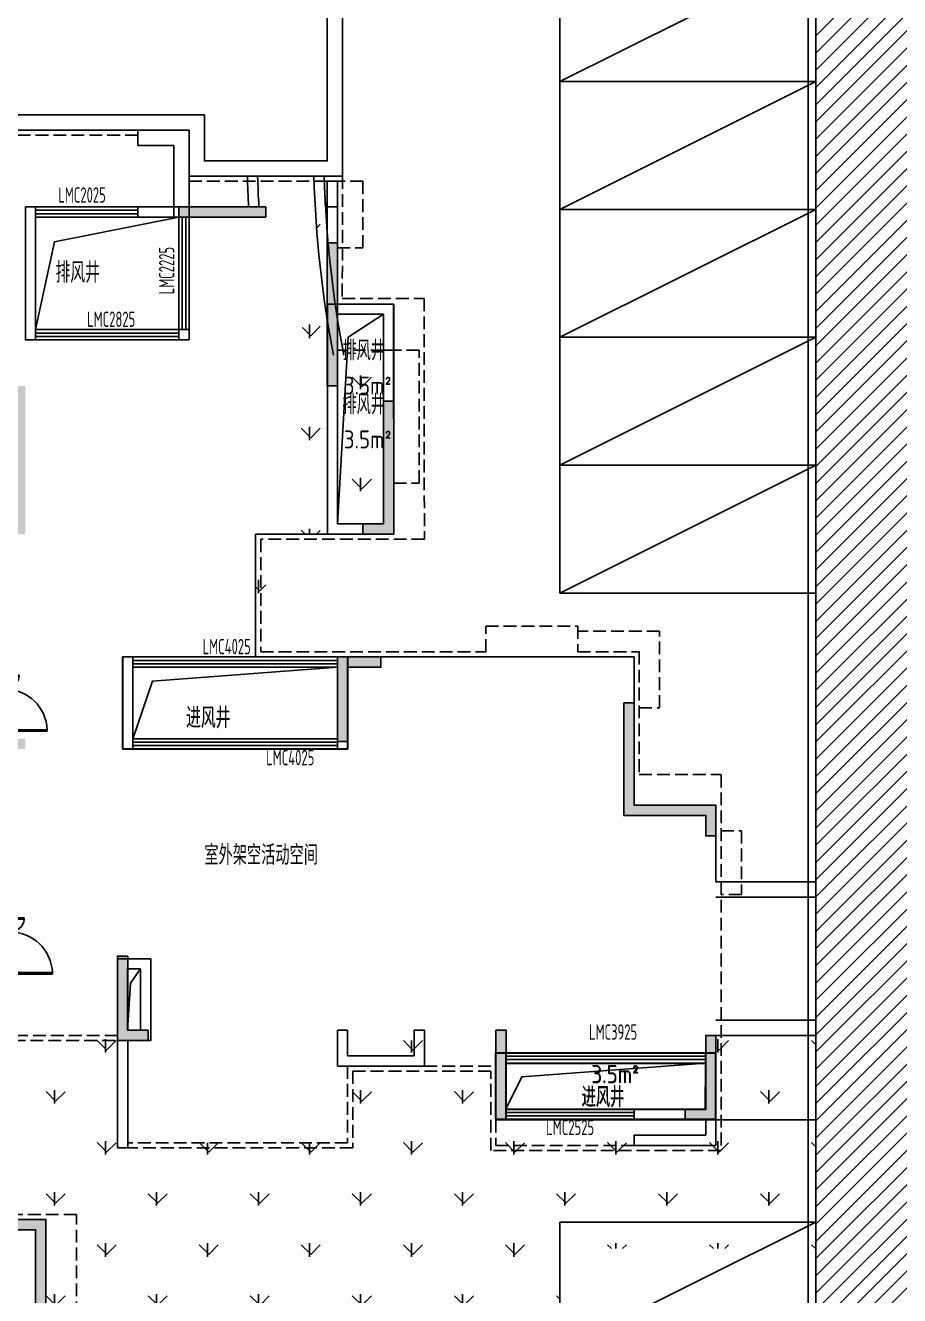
# Model space of a CAD drawing. Header units: millimetres. Extents: x 36720183 to 38160956, y 58934012 to 60388477.
# Drawn here: x 37432730 to 37449821, y 59361079 to 59385916 of the extents above; entities that cross this region are included whole.
import ezdxf

# ---------------------------------------------------------------- set-up
doc = ezdxf.new("R2010")
doc.units = ezdxf.units.MM
doc.header["$LTSCALE"] = 1000
doc.header["$MEASUREMENT"] = 0
doc.linetypes.add('DASH', pattern=[0.35, 0.25, -0.1])
for name, color, linetype in [('@ 绿化', 8, 'Continuous'), ('@YL', 2, 'Continuous'), ('@扑救面填充', 8, 'Continuous'), ('C_Hatch', 41, 'Continuous'), ('C_Wall', 6, 'Continuous'), ('CURTWALL', 4, 'Continuous'), ('DIM_LEAD', 3, 'Continuous'), ('DL_道路红线_支路网_', 1, 'Continuous'), ('j-建筑提资说明', 5, 'Continuous'), ('PUB_TEXT', 7, 'Continuous'), ('WALL', 4, 'Continuous'), ('WINDOW', 2, 'Continuous'), ('WINDOW_TEXT', 3, 'Continuous'), ('扑救面', 2, 'Continuous'), ('电房条件', 3, 'Continuous'), ('裙楼挑廊', 7, 'Continuous'), ('车位', 40, 'Continuous')]:
    doc.layers.add(name, color=color, linetype=linetype)
doc.styles.get("Standard").update_dxf_attribs({"font": 'gbenor.shx', "bigfont": 'gbcbig.shx'})
pattern_1 = [(90, (0, 0), (-997.7954749999999, 997.7954750000001), [264.58066, -1731.01015]), (45, (0, 0), (-997.7961550815103, 997.7961550815104), [264.58066, -1146.51615]), (135, (0, 0), (-997.7961550815104, -997.7961550815103), [264.58066, -1146.51615])]

# ---------------------------------------------------------------- blocks, each defined once
blk = doc.blocks.new('车位')
at = {"layer": '车位'}
for p, q in [((2126015.363578103, 462726.0883824006), (2126015.363578103, 465226.0883824006)), ((2131015.363578103, 465226.0883824006), (2126015.363578103, 465226.0883824006)), ((2131015.363578111, 462726.0891391188), (2131015.363578103, 465226.0883824006)), ((2131015.363578111, 462726.0891391188), (2126015.363578103, 462726.0883824006))]:
    blk.add_line(p, q, dxfattribs=at)
blk.add_lwpolyline([(2126015.363578103, 462726.0883824006), (2131015.363578111, 465226.0883824006)], dxfattribs=at)
blk = doc.blocks.new('gj1-0107')
at = {"layer": 'WALL', "color": 2}
blk.add_line((42801552.17683967, 57659698.97432353), (42801552.17683967, 57659298.97432368), dxfattribs=at)
for points in [[(42795449.28922227, 57669698.97432368), (42798649.28922227, 57669698.97432368), (42798649.28922227, 57667098.97432368), (42795449.28922227, 57667098.97432368)], [(42795649.28922227, 57669498.97432368), (42798449.28922227, 57669498.97432368), (42798449.28922227, 57667298.97432368), (42795649.28922227, 57667298.97432368)], [(42802650.14305658, 57667798.98923345), (42801352.17683972, 57667798.98923582), (42801352.17683972, 57663299.04927494), (42802650.14305658, 57663299.04927257)], [(42802450.14305658, 57667598.98923381), (42801552.17683972, 57667598.98923545), (42801552.17683972, 57663499.04927458), (42802450.14305658, 57663499.04927294)], [(42797352.17683968, 57660898.96007547), (42801752.17683967, 57660898.96007547), (42801752.17683967, 57659098.97432368), (42797352.17683968, 57659098.97432368)], [(42797552.17683968, 57660698.96007547), (42801552.17683967, 57660698.96007547), (42801552.17683967, 57659298.97432368), (42797552.17683968, 57659298.97432368)], [(42804649.28942952, 57653148.98432112), (42808950.44792632, 57653148.99103022), (42808947.78124464, 57651849.06008901), (42804649.28906644, 57651849.06008901)], [(42804849.28937367, 57652948.98463308), (42808750.03722434, 57652948.9907176), (42808748.19110433, 57652049.06008901), (42804849.28912231, 57652049.06008901)]]:
    blk.add_lwpolyline(points, close=True, dxfattribs=at)
at = {"layer": 'j-建筑提资说明', "color": 2, "char_height": 350, "attachment_point": 1}
for insert, width in [((42801674.50808536, 57666381.31155324), 1256.528987646103), ((42806518.59307922, 57652911.5901137), 1213.443993777037)]:
    blk.add_mtext('3.5m²', dxfattribs=dict(at, insert=insert, width=width))
at = {"layer": 'PUB_TEXT', "color": 2}
for s, p in [('排风井', (42801647.15953564, 57666698.96362685)), ('进风井', (42806327.2770602, 57652095.22339356))]:
    blk.add_text(s, height=385.8156028368794, dxfattribs=at).set_placement(p)
at = {"layer": '电房条件', "color": 2}
for s, p in [('排风井', (42796039.4106942, 57668216.60734845)), ('进风井', (42798593.6478294, 57659508.89991786))]:
    blk.add_text(s, height=400, dxfattribs=at).set_placement(p)
blk = doc.blocks.new('$DorLib2D$00000225')
at = {"color": 0}
for p, q in [((0.4750000000000032, -0.001447885298549778), (0.4750000000000032, 0.7521225008925327)), ((0.4750000000000032, 0.7521225008925327), (0.5000000000000036, 0.7521225008925363)), ((0.5000000000000036, -0.001447885298549778), (0.5000000000000036, 0.7521225008925363)), ((-0.4999999999999982, -3.552713678800501e-15), (-0.5, 0.252035990386009)), ((-0.4750000000000014, 0.252035990386009), (-0.5, 0.252035990386009)), ((-0.4749999999999996, -3.552713678800501e-15), (-0.4750000000000014, 0.252035990386009)), ((-0.4749999999999996, -3.552713678800501e-15), (-0.4999999999999947, -3.552713678800501e-15)), ((0.4750000000000032, -0.001447885298549778), (0.4999999999999929, -0.001447885298549778))]:
    blk.add_line(p, q, dxfattribs=at)
for centre, radius, start, end in [((0.5046168020419071, -0.001920809357812914), 0.7546247204382253, 92.24926861260724, 179.7237749158362), ((-0.5007908120542499, 0.002572563917482285), 0.2507930763238999, 359.7898704778746, 84.09743784757413)]:
    blk.add_arc(centre, radius, start, end, dxfattribs=at)
blk = doc.blocks.new('2014-1-1-G-D5')
at = {"layer": 'C_Hatch'}
h = blk.add_hatch(color=256, dxfattribs=at)
h.paths.add_polyline_path([(3696230.775314674, -849236.5453957082), (3696230.775314674, -849036.5453958466), (3696430.775314674, -849036.5453958466), (3696430.775314674, -849436.5453957082), (3694680.775410041, -849436.5453957082), (3694680.775410041, -849236.5453957082)])
h.paths.add_polyline_path([(3710130.775314115, -846336.545392959), (3710130.775314115, -845736.545392959), (3708530.775314673, -845736.5453929587), (3708530.775314673, -843736.545395376), (3708330.775314487, -843736.545395376), (3708330.775314487, -845936.545392959), (3709930.775313929, -845936.545393052), (3709930.775314115, -846336.545392959)])
h.paths.add_polyline_path([(3690730.775314674, -842836.5453955802), (3692380.775314301, -842836.5453955802), (3692380.775314301, -843036.5453956181), (3690730.775314674, -843036.5453956181)])
h.paths.add_polyline_path([(3677730.775313929, -851436.5450143769), (3677730.775313929, -851236.5450143769), (3677330.775313929, -851236.5450143769), (3677330.775313929, -848336.6300821259), (3677130.775313929, -848336.6300821259), (3677130.775313929, -851436.5450143769)])
h.paths.add_polyline_path([(3689430.816513032, -845236.5454106549), (3689430.775314488, -844136.5453958466), (3691430.775314488, -844136.5453958466), (3691430.775314488, -844836.5452051117), (3691630.775314488, -844836.5452051117), (3691630.775314488, -844136.5453958466), (3691630.775314488, -843936.5453958466), (3691430.775314488, -843936.5453958466), (3689230.775314488, -843936.5453958466), (3689230.816513032, -845236.5454106549)])
h.paths.add_polyline_path([(3687230.692917027, -843936.5453956913), (3686630.692917027, -843936.5453956913), (3686630.692917027, -844136.5453956913), (3687030.692917027, -844136.5453956913), (3687030.692917027, -845486.4553689911), (3687230.692917027, -845486.4553689911)])
h.paths.add_polyline_path([(3692330.775314488, -860536.5453958466), (3692330.775314488, -859936.5446329071), (3692530.775314488, -859936.5446329071), (3692530.775314488, -860336.5453958466), (3694030.775325663, -860336.5453958473), (3694030.775325663, -860536.5453958473)])
h.paths.add_polyline_path([(3696430.775314488, -853836.5446329071), (3696430.775314488, -854036.5446329071), (3696830.775314488, -854036.5446329071), (3696830.775314488, -856036.545395892), (3697030.775314488, -856036.545395892), (3697030.775314488, -853836.5446329071)])
h.paths.add_polyline_path([(3689430.775314488, -846736.5452051117), (3689430.775314488, -849136.5451097443), (3689230.775314488, -849136.5451097443), (3689230.775314488, -846736.5452051117)])
h.paths.add_polyline_path([(3702530.74135874, -834736.5453953313), (3702530.775314488, -837536.5453957535), (3702730.775314488, -837536.5453957535), (3702730.74135874, -834736.5453953313)])
h.paths.add_polyline_path([(3701330.775313876, -834036.5453960196), (3699630.77531449, -834036.5453957535), (3699630.77531449, -834236.5453957535), (3701330.775313876, -834236.5453960196)])
h.paths.add_polyline_path([(3703630.775314033, -840236.5453918054), (3703230.775314033, -840236.5453918054), (3703230.775314033, -840436.5453918054), (3703830.775314033, -840436.5453918054), (3703831.629026664, -837836.5707032563), (3703631.629026664, -837836.5707032563)])
h.paths.add_polyline_path([(3679630.692917027, -842386.6300821259), (3679630.775314533, -844136.5453956915), (3679830.775314533, -844136.5453956915), (3679830.692917027, -842386.6300821259)])
h.paths.add_polyline_path([(3676130.692917027, -842386.6300821259), (3675530.692917027, -842386.6300821259), (3675530.692917027, -844036.6300821259), (3675730.692917027, -844036.6300821259), (3675730.692917027, -842586.6300821259), (3676130.692917027, -842586.6300821259)])
h.paths.add_polyline_path([(3690330.775314488, -834736.545395566), (3690330.775314488, -837536.5453958466), (3690530.775314488, -837536.5453958466), (3690530.775314488, -834736.545395566)])
h.paths.add_polyline_path([(3689230.775314488, -837836.5453955667), (3689030.775314488, -837836.5453955667), (3689030.775314488, -840236.5453958466), (3689630.775314488, -840236.5453958466), (3689630.775314488, -840036.5453958466), (3689230.775314488, -840036.5453958466)])
h.paths.add_polyline_path([(3682730.778366245, -843936.5453956913), (3682730.778366245, -845486.4553689911), (3682930.778366245, -845486.4553689911), (3682930.778366245, -843936.5453956913)])
h.paths.add_polyline_path([(3675530.692917027, -846786.6301298096), (3675530.692917027, -848536.6300821259), (3675730.692917027, -848536.6300821259), (3675730.692917027, -846786.6301298096)])
h.paths.add_polyline_path([(3693430.775314485, -834036.5453958466), (3691730.775314301, -834036.5453958466), (3691730.775314301, -834236.5453958466), (3693430.775314485, -834236.5453958466)])
h.paths.add_polyline_path([(3694330.775314488, -851236.5450143769), (3692730.775314488, -851236.5450143769), (3692730.775314488, -851436.5450143769), (3694330.775314488, -851436.5450143769)])
h.paths.add_polyline_path([(3685130.778366245, -851236.5450143769), (3682730.778366245, -851236.5450143769), (3682730.778366245, -851436.5450143769), (3685130.778366245, -851436.5450143769)])
h.paths.add_polyline_path([(3693630.775314488, -844436.5452051117), (3693630.775314488, -845036.5452051117), (3693830.775314488, -845036.5452051117), (3693830.775314488, -844636.5452051117), (3696630.775314488, -844636.5452051117), (3696630.775314488, -844436.5452051117)])
h.paths.add_polyline_path([(3696430.775314488, -837536.5453916183), (3696430.775314488, -840436.5453916183), (3696630.775314488, -840436.5453916183), (3696630.775314488, -837536.5453916183)])
h.paths.add_polyline_path([(3681930.778366245, -856636.5446329071), (3681930.775406965, -859836.5453958473), (3682130.775406965, -859836.5453958473), (3682130.778366245, -856636.5446329071)])
h.paths.add_polyline_path([(3681030.778366245, -854036.5446329071), (3681430.77226273, -854036.5446329071), (3681430.77226273, -853836.5446329071), (3680830.778366245, -853836.5446329071), (3680830.778366245, -856036.545395892), (3681030.778366245, -856036.545395892)])
h.paths.add_polyline_path([(3685530.778366245, -852936.5450143769), (3683530.778366245, -852936.5450143769), (3683530.778366245, -853136.5450143769), (3685530.778366245, -853136.5450143769)])
h.paths.add_polyline_path([(3694330.775314488, -852936.5450143769), (3692330.775314488, -852936.5450143769), (3692330.775314488, -853136.5450143769), (3694330.775314488, -853136.5450143769)])
h.paths.add_polyline_path([(3695730.775314488, -856636.5446329071), (3695730.775314488, -859836.5453958473), (3695930.775314488, -859836.5453958473), (3695930.775314488, -856636.5446329071)])
h.paths.add_polyline_path([(3698630.775314488, -848686.5451097443), (3698430.775314488, -848686.5451097443), (3698430.775314488, -850336.5450143769), (3699030.775314488, -850336.5450143769), (3699030.775314488, -850136.5450143769), (3698630.775314488, -850136.5450143769)])
h.paths.add_polyline_path([(3705830.775314488, -850136.5450143769), (3705830.775314488, -851886.5450143769), (3706030.775314488, -851886.5450143769), (3706030.775314488, -850136.5450143769)])
h.paths.add_polyline_path([(3709930.775314488, -851686.5450143769), (3709530.775314488, -851686.5450143769), (3709530.775314488, -851886.5450143769), (3710130.775314488, -851886.5450143769), (3710130.775314488, -850236.5450143769), (3709930.775314488, -850236.5450143769)])
h.paths.add_polyline_path([(3702730.647140659, -842836.5549325898), (3702730.647140659, -844486.5549325898), (3702930.647140659, -844486.5549325898), (3702930.647140659, -843036.5549325898), (3703580.775314115, -843036.5453930731), (3703580.775314115, -842836.5453930731)])
h.paths.add_polyline_path([(3685530.775314488, -860536.5453958466), (3683830.775326222, -860536.5453958473), (3683830.775326222, -860336.5453958473), (3685330.775314488, -860336.5453958466), (3685330.775314488, -859936.5446329071), (3685530.775314488, -859936.5446329071)])
at = {"layer": 'C_Wall'}
for points in [[(3701330.775313876, -834036.5453960196), (3699630.77531449, -834036.5453957535), (3699630.77531449, -834236.5453957535), (3701330.775313876, -834236.5453960196)], [(3702530.74135874, -834736.5453953313), (3702530.775314488, -837536.5453957535), (3702730.775314488, -837536.5453957535), (3702730.74135874, -834736.5453953313)], [(3703630.775314033, -840236.5453918054), (3703230.775314033, -840236.5453918054), (3703230.775314033, -840436.5453918054), (3703830.775314033, -840436.5453918054), (3703831.629026664, -837836.5707032563), (3703631.629026664, -837836.5707032563)], [(3702730.647140659, -842836.5549325898), (3702730.647140659, -844486.5549325898), (3702930.647140659, -844486.5549325898), (3702930.647140659, -843036.5549325898), (3703580.775314115, -843036.5453930731), (3703580.775314115, -842836.5453930731)], [(3710130.775314115, -846336.545392959), (3710130.775314115, -845736.545392959), (3708530.775314673, -845736.5453929587), (3708530.775314673, -843736.545395376), (3708330.775314487, -843736.545395376), (3708330.775314487, -845936.545392959), (3709930.775313929, -845936.545393052), (3709930.775314115, -846336.545392959)], [(3698630.775314488, -848686.5451097443), (3698430.775314488, -848686.5451097443), (3698430.775314488, -850336.5450143769), (3699030.775314488, -850336.5450143769), (3699030.775314488, -850136.5450143769), (3698630.775314488, -850136.5450143769)], [(3705830.775314488, -850136.5450143769), (3705830.775314488, -851886.5450143769), (3706030.775314488, -851886.5450143769), (3706030.775314488, -850136.5450143769)], [(3709930.775314488, -851686.5450143769), (3709530.775314488, -851686.5450143769), (3709530.775314488, -851886.5450143769), (3710130.775314488, -851886.5450143769), (3710130.775314488, -850236.5450143769), (3709930.775314488, -850236.5450143769)]]:
    blk.add_lwpolyline(points, close=True, dxfattribs=at)
blk.add_lwpolyline([(3696430.775314488, -853836.5446329071), (3696430.775314488, -854036.5446329071), (3696830.775314488, -854036.5446329071), (3696830.775314488, -856036.545395892), (3697030.775314488, -856036.545395892), (3697030.775314488, -853836.5446329071), (3696430.775314488, -853836.5446329071)], dxfattribs=at)
blk = doc.blocks.new('T10T12T13scpm')
at = {"layer": '@YL', "color": 6, "ltscale": 0.2}
for points in [[(590082.050006628, 47642.15955873579), (590450.5627007782, 49359.54950141907), (592882.050006628, 49842.15955873579)], [(595984.8551147506, 43842.15956456959), (596193.9801914468, 47496.97455635667), (596882.8213316053, 47942.09952380508)], [(591981.9673334137, 39642.3316642195), (592366.5924101546, 40766.22160690278), (595981.9673334062, 41042.31741600484)], [(591879.5509403571, 33942.15993738919), (591938.7987619564, 34865.22160415351), (592129.5509665012, 35142.15990388393)], [(599274.7026469111, 32401.41742955148), (599586.2154410258, 33034.22160691023), (603175.4507489502, 33301.34805814922)]]:
    blk.add_lwpolyline(points, dxfattribs=at)
at = {"layer": 'CURTWALL', "color": 6}
for p, q in [((590082.050006628, 50042.15955873579), (592082.0500066578, 50042.15955873579)), ((590082.050006628, 50042.15955873579), (590082.050006628, 49842.15955873579)), ((590082.050006628, 49975.49289206415), (592082.0500066578, 49975.49289206415)), ((592082.0500066578, 50042.15955873579), (592082.0500066578, 49842.15955873579)), ((590082.050006628, 49908.82622539997), (592082.0500066578, 49908.82622539997)), ((590082.050006628, 49842.15955873579), (592082.0500066578, 49842.15955873579)), ((592882.050006628, 47642.15955876559), (592882.0500069708, 49842.15955876559)), ((592882.0500069708, 49842.15955876559), (593082.0500069708, 49842.15955873579)), ((592948.7166732922, 47642.15955875069), (592948.716673635, 49842.15955875069)), ((593015.3833399639, 47642.15955874324), (593015.3833403066, 49842.15955874324)), ((593082.050006628, 47642.15955873579), (593082.0500069708, 49842.15955873579)), ((590082.050006628, 47642.15955873579), (592881.7027468756, 47642.15955873579)), ((590082.050006628, 47642.15955873579), (590082.050006628, 47442.15955873579)), ((590082.050006628, 47575.49289206415), (592881.7027468756, 47575.49289206415)), ((590082.050006628, 47508.82622539997), (592881.7027468756, 47508.82622539997)), ((590082.050006628, 47442.15955873579), (592881.7027468756, 47442.15955873579)), ((592881.7027468756, 47642.15955873579), (592881.7027468756, 47442.15955873579)), ((592882.050006628, 47642.15955876559), (593082.050006628, 47642.15955873579)), ((591981.9673334137, 41242.31741600484), (595981.8394455984, 41242.31741600484)), ((591981.9673334137, 41242.31741600484), (591981.9673334137, 41042.31741600484)), ((595981.8394455984, 41242.31741600484), (595981.8394455984, 41042.31741600484)), ((591981.9673334137, 41175.6507493332), (595981.8394455984, 41175.6507493332)), ((591981.9673334137, 41108.98408266902), (595981.8394455984, 41108.98408266902)), ((591981.9673334137, 41042.31741600484), (595981.8394455984, 41042.31741600484)), ((591981.9673334137, 39642.3316642195), (595981.8394455984, 39642.3316642195)), ((591981.9673334137, 39642.3316642195), (591981.9673334137, 39442.3316642195)), ((591981.9673334137, 39575.66499754786), (595981.8394455984, 39575.66499754786)), ((591981.9673334137, 39508.99833088368), (595981.8394455984, 39508.99833088368)), ((595981.8394455984, 39642.3316642195), (595981.8394455984, 39442.3316642195)), ((591981.9673334137, 39442.3316642195), (595981.8394455984, 39442.3316642195)), ((599274.7025863081, 33501.34197362512), (603175.450436987, 33501.34805814922)), ((599274.7025863081, 33501.34197362512), (599274.7028982714, 33301.34197362512)), ((599274.7026902959, 33434.67530695349), (603175.4505409747, 33434.68139147758)), ((599274.7027942836, 33368.00864028931), (603175.4506449625, 33368.0147248134)), ((599274.7028982714, 33301.34197362512), (603175.4507489502, 33301.34805814922)), ((603175.450436987, 33501.34805814922), (603175.4507489502, 33301.34805814922)), ((599274.7024735287, 32401.41742955148), (601781.9671234712, 32401.42351407558)), ((599274.7024735287, 32401.41742955148), (599274.7029588819, 32201.41742955148)), ((599274.702635318, 32334.75076287985), (601781.9672852606, 32334.75684740394)), ((601781.9671234712, 32401.42351407558), (601781.9676088244, 32201.42351407558)), ((599274.7027971, 32268.08409621567), (601781.9674470425, 32268.09018073976)), ((599274.7029588819, 32201.41742955148), (601781.9676088244, 32201.42351407558))]:
    blk.add_line(p, q, dxfattribs=at)
at = {"layer": 'WALL', "color": 6}
for p, q in [((593082.0500065833, 51542.15974955261), (592082.0500066578, 51542.15974955261)), ((592082.0500066578, 51242.15974955261), (592082.0500066578, 51542.15974955261)), ((593082.050006628, 49842.1595589146), (593082.0500065833, 51542.15974955261)), ((592782.0500065908, 51242.15974955261), (592082.0500066578, 51242.15974955261)), ((592782.050006628, 49842.15955890715), (592782.0500065908, 51242.15974955261)), ((595781.9415064976, 49342.16098712385), (595781.9500732496, 50542.16098666191)), ((595781.9500732496, 50542.16098666191), (595981.9500732422, 50542.1595588699)), ((595981.9415064901, 49342.15955933183), (595981.9500732422, 50542.1595588699)), ((592782.050006628, 49842.15955890715), (593082.050006628, 49842.1595589146)), ((595781.9415064976, 49342.16098712385), (595981.9415064901, 49342.15955933183)), ((596882.3073851094, 46242.13567677885), (596882.3145242557, 47242.1609865576)), ((596882.3145242557, 47242.1609865576), (597082.3145242482, 47242.15955876559)), ((597082.3073851019, 46242.13424898684), (597082.3145242482, 47242.15955876559)), ((596882.3073851094, 46242.13567677885), (597082.3073851019, 46242.13424898684)), ((595981.9673334062, 40042.33166407049), (595981.9673334062, 39642.3316642195)), ((595981.9676091969, 33242.15956137329), (595981.9676091969, 33942.15994028747)), ((595981.9676091969, 33942.15994028747), (596181.9676091969, 33942.15994028747)), ((596181.9676091969, 33442.15956138074), (596181.9676091969, 33942.15994028747)), ((597481.9676093832, 33442.15956138074), (597481.9676093832, 33942.15994028747)), ((597481.9676093832, 33942.15994028747), (597681.9676093832, 33942.15994028747)), ((597681.9676093906, 33242.15956137329), (597681.9676093832, 33942.15994028747)), ((591681.9676088244, 33742.15956138074), (591681.9676088244, 31642.15956138074)), ((591881.9676088244, 33742.15956138074), (591681.9676088244, 33742.15956138074)), ((591881.9676088244, 33742.15956138074), (591881.9676088244, 31642.15956138074)), ((597481.9676093832, 33442.15956138074), (596181.9676091969, 33442.15956138074)), ((597681.9676093906, 33242.15956137329), (595981.9676091969, 33242.15956137329)), ((603181.9676090106, 32192.15956133604), (603181.9676090106, 31892.15956133604)), ((603381.9676090106, 32192.15956133604), (603181.9676090106, 32192.15956133604)), ((603381.9676090106, 32192.15956133604), (603381.9676090106, 31692.15956133604)), ((603181.9676090106, 31892.15956133604), (601781.9676088244, 31892.15956133604)), ((601781.9676088244, 31692.15956133604), (601781.9676088244, 31892.15956133604)), ((591881.9676088244, 31642.15956138074), (591681.9676088244, 31642.15956138074)), ((603381.9676090106, 31692.15956133604), (601781.9676088244, 31692.15956133604))]:
    blk.add_line(p, q, dxfattribs=at)
for points in [[(589882.050006628, 50042.15955873579), (593082.050006628, 50042.15955873579), (593082.050006628, 47442.15955873579), (589882.050006628, 47442.15955873579)], [(590082.050006628, 49842.15955873579), (592882.050006628, 49842.15955873579), (592882.050006628, 47642.15955873579), (590082.050006628, 47642.15955873579)], [(597082.8213316053, 48142.09952344), (595784.8551147506, 48142.09952580929), (595784.8551147506, 43642.15956493467), (597082.8213316053, 43642.15956256539)], [(596882.8213316053, 47942.09952380508), (595984.8551147506, 47942.09952544421), (595984.8551147506, 43842.15956456959), (596882.8213316053, 43842.15956293046)], [(591781.9673334137, 41242.31741600484), (596181.9673334062, 41242.31741600484), (596181.9673334062, 39442.3316642195), (591781.9673334137, 39442.3316642195)], [(591981.9673334137, 41042.31741600484), (595981.9673334062, 41042.31741600484), (595981.9673334062, 39642.3316642195), (591981.9673334137, 39642.3316642195)], [(591681.9676194265, 33742.15995856375), (592331.9676194265, 33742.15987148881), (592331.9678337723, 35342.15987148881), (591681.9678337723, 35342.15995856375)], [(591879.5508057401, 33942.15993738174), (592129.5508057401, 33942.15990388393), (592129.5509665012, 35142.15990388393), (591879.5509665012, 35142.15993737429)], [(599074.7029541284, 33501.34166166186), (603375.8614509255, 33501.34837076068), (603373.1947692409, 32201.41742955148), (599074.7025910467, 32201.41742955148)], [(599274.7028982714, 33301.34197362512), (603175.4507489502, 33301.34805814922), (603173.6046289355, 32401.41742955148), (599274.7026469111, 32401.41742955148)]]:
    blk.add_lwpolyline(points, close=True, dxfattribs=at)
at = {"layer": 'WINDOW', "color": 6, "linetype": 'DASH'}
for p, q in [((592082.0500066578, 51442.15955877304), (587482.050006099, 51442.15955877304)), ((597681.9676093832, 33242.15956138074), (599081.9676091969, 33242.15956138074))]:
    blk.add_line(p, q, dxfattribs=at)
for points in [[(593082.0500066578, 50642.1595588699), (596081.9470449984, 50642.1595588699), (596076.701167509, 48251.20358354598), (597676.7041950151, 48251.20358354598), (597682.0500062853, 43542.15956017375)], [(595982.0500070304, 49242.15955901146), (596482.0500070304, 49242.15955901146), (596482.0500070304, 50542.1595588699), (593082.0500066578, 50542.1595588699)], [(597082.3783604056, 44642.15955900401), (597582.0500062853, 44642.15955900401), (597582.0500062853, 47242.15955881774), (595982.0500070304, 47242.15955881774)], [(597682.0500062853, 43542.15956017375), (594481.967609115, 43542.15956017375), (594481.967609115, 41342.15956252813), (598881.988724649, 41342.15956029296)], [(598881.988724649, 41342.15956029296), (598881.9887277484, 41845.14089696109), (600681.9887246639, 41845.14089696109), (600681.9887246639, 41342.15955937654)], [(601881.9887250364, 40245.14089701325), (602281.9887254089, 40245.14089701325), (602281.9887254089, 41745.14089687169), (600681.9887246639, 41745.14089687169)], [(600681.9887246639, 41342.15955937654), (601882.0500066578, 41342.15955876559), (601882.0500066578, 38942.1595614776), (603481.9676090106, 38942.1595614776), (603481.9676090106, 31592.15956133604), (598981.9676091969, 31592.15956133604), (598981.9676091895, 33142.15956138074)], [(603481.9887248501, 37845.14089975506), (603881.967619054, 37845.14089975506), (603881.967619054, 36595.14089938253), (603481.9887248501, 36595.14089938253)], [(589681.9676194265, 33842.15955862403), (591682.0500066578, 33842.15955862403)], [(585882.0500066429, 22942.15955889225), (589281.965382643, 22942.15955889225), (589282.0477797315, 26642.15955876559), (590882.0500066802, 26642.15955867618), (590882.0500066578, 30342.16032176465), (587681.9675327763, 30342.16032153368), (587681.965550825, 32942.16001628339), (587181.9676090106, 32942.15963514149), (587181.9676090106, 33742.15955862403), (591681.9676088244, 33742.15955862403)], [(596181.9676093832, 33242.15956138074), (596181.9673235491, 31742.15956138074), (591881.9676088244, 31742.15956138074)], [(598981.9676091895, 33142.15956138074), (596281.9675903246, 33142.15956138074), (596281.967304498, 31642.15956138074), (591881.9676088244, 31642.15956138074)], [(599081.9676091969, 32192.15956129134), (599081.9676091969, 31692.15956133604), (601781.9676088244, 31692.15956133604)]]:
    blk.add_lwpolyline(points, dxfattribs=at)
at = {"layer": 'C_Hatch', "color": 6}
blk.add_blockref('2014-1-1-G-D5', (-3106748.807695061, 884078.7049545199), dxfattribs=at)
at = {"layer": 'WINDOW', "color": 6, "xscale": 1100, "yscale": 1100, "rotation": 270}
for p, zscale in [((589481.9676185846, 40337.84084932506), 1100), ((589581.967618309, 35592.15955866873), -1100)]:
    blk.add_blockref('$DorLib2D$00000225', p, dxfattribs=dict(at, zscale=zscale))
at = {"layer": 'DIM_LEAD', "color": 6}
blk.add_text('室外架空活动空间', height=385.8156028368795, dxfattribs=at).set_placement((593380.2340352461, 37176.81518340856))
at = {"layer": 'j-建筑提资说明', "color": 6, "char_height": 350, "attachment_point": 1}
for insert, width in [((596107.1863603815, 45670.42184323072), 1256.528987646103), ((600944.0066038296, 33263.9474542439), 1213.443993777037)]:
    blk.add_mtext('3.5m²', dxfattribs=dict(at, insert=insert, width=width))
at = {"layer": 'PUB_TEXT', "color": 6}
for s, p in [('排风井', (596079.8378106654, 45988.07391683757)), ('进风井', (600752.6905848011, 32447.58073410392))]:
    blk.add_text(s, height=385.8156028368794, dxfattribs=at).set_placement(p)
at = {"layer": 'WINDOW_TEXT', "color": 6, "width": 0.7}
for s, p in [('LMC2025', (590524.4136067405, 50125.72183848172)), ('LMC2825', (591088.4136067405, 47695.22183848172)), ('LMC4025', (593346.4136067405, 41295.22183848172)), ('LMC4025', (594589.4136067405, 39123.72183848172)), ('LMC3925', (600901.1237950325, 33758.16017435491)), ('LMC2525', (600064.1237950325, 31893.66017435491))]:
    blk.add_text(s, height=300, dxfattribs=at).set_placement(p)
blk.add_text('LMC2225', height=300, rotation=90, dxfattribs=at).set_placement((592792.7152094543, 48331.91977262497))
at = {"layer": '电房条件', "color": 6}
for s, p in [('排风井', (590472.171478562, 48559.79258350283)), ('进风井', (593023.4383231327, 39852.25725839287))]:
    blk.add_text(s, height=400, dxfattribs=at).set_placement(p)

msp = doc.modelspace()

# ---------------------------------------------------------------- hatches: boundary and pattern name
at = {"layer": '@ 绿化', "linetype": 'Continuous'}
h = msp.add_hatch(dxfattribs=at)
h.set_pattern_fill('GRASS', color=256, scale=500, style=0)
h.set_pattern_definition(pattern_1)
edge = h.paths.add_edge_path()
edge.add_line((37437230.25215002, 59373566.9381463), (37437230.25214754, 59375966.93814379))
edge.add_line((37437230.25214754, 59375966.93814379), (37439930.25185873, 59375966.05158752))
edge.add_line((37439930.25185873, 59375966.05158752), (37439926.46828346, 59380466.87803573))
edge.add_line((37439926.46828346, 59380466.87803573), (37438830.25215048, 59380466.87803774))
edge.add_line((37438830.25215048, 59380466.87803774), (37438830.25215048, 59382366.93814259))
edge.add_line((37438830.25215048, 59382366.93814259), (37438596.98272806, 59382366.93814258))
edge.add_arc((37460633.05559426, 59383621.00802227), 22071.72849207098, 181.6981420777559, 183.2571815932043, ccw=False)
h = msp.add_hatch(dxfattribs=at)
h.set_pattern_fill('GRASS', color=256, scale=500, style=0)
h.set_pattern_definition(pattern_1)
h.paths.add_polyline_path([(37435330.08422624, 59349997.23636994), (37448181.44155885, 59349997.23636993), (37448181.48718231, 59355017.02625067), (37443181.48869631, 59355017.10254814), (37443181.59415429, 59361997.30429868), (37448181.37793116, 59361997.22800449), (37448181.44155885, 59366166.93852401), (37446230.25215029, 59366166.93852401), (37446230.25215029, 59364516.93852401), (37441930.25228682, 59364516.93814501), (37441930.25215029, 59366066.9381451), (37439030.25215029, 59366066.9381451), (37439030.25215029, 59364066.9381451), (37434530.25214973, 59364066.9381451), (37434530.25214973, 59366166.93814245), (37429930.25224562, 59366166.93814245), (37429930.25215048, 59365216.93814263), (37430430.55866135, 59365166.93852401), (37430430.25214992, 59362566.93890563), (37433130.25215029, 59362566.93890525), (37433130.2521501, 59355866.71642413), (37435330.08422624, 59355866.71642413)])
at = {"layer": '@扑救面填充'}
h = msp.add_hatch(dxfattribs=at)
h.set_pattern_fill('ANSI31', color=256, scale=150)
h.set_pattern_definition([(45, (0, 0), (-168.3798022700466, 168.3798022700466), [])])
h.paths.add_polyline_path([(37411630.16975238, 59341997.23636994), (37456181.46784871, 59341997.23636994), (37456181.4831076, 59385323.71066867), (37601587.28066764, 59385323.71066867), (37601583.64975974, 59393322.58034015), (37448181.46788443, 59393324.92118074), (37448181.46788443, 59349997.23636994), (37411630.16975238, 59349997.23636994)])

# ---------------------------------------------------------------- linework, layer by layer
at = {"layer": '@YL'}
for points in [[(37438801.30955636, 59386866.93833031, -0.08746358943501185), (37441227.05177491, 59394136.15017025, 0.09684963956188092), (37443605.59687301, 59400742.68189686), (37448181.44155885, 59400742.68189686), (37448181.4987817, 59397316.56930333), (37443181.49878227, 59397316.64560083), (37443181.15885317, 59374816.93776914), (37448181.44155885, 59374816.93776914), (37448181.44155885, 59369166.93852401), (37446230.25215029, 59369166.93852401), (37446230.25215029, 59370666.93833304), (37444630.25215048, 59370666.93814543), (37444630.25215029, 59373566.93814231), (37437230.25215002, 59373566.9381463)], [(37437094.71043491, 59382366.93814242, -0.006369033488009424), (37437070.40343682, 59382966.93813963, -0.006369033488009424)], [(37437230.25215002, 59373566.9381463), (37437230.25214754, 59375966.93814379), (37439930.25185873, 59375966.05158752), (37439926.46828346, 59380466.87803573), (37438830.25215048, 59380466.87803774), (37438830.25215048, 59382366.93814259), (37438596.98272806, 59382366.93814258, -0.006802698110880293), (37438571.0205291, 59382966.93813963, -0.006802698110880293)], [(37438955.76558334, 59379466.9381613, -0.0399459194285324), (37438571.0205291, 59382966.93813963, -0.0399459194285324)]]:
    msp.add_lwpolyline(points, format="xyb", dxfattribs=at)
for points in [[(37429330.334537, 59386866.93833031), (37438930.23157586, 59386866.93833032), (37438930.23157586, 59382966.93813963)], [(37429330.334537, 59383866.93833031), (37429330.334537, 59386866.93833031), (37438930.23157586, 59386866.93833031), (37438930.23157586, 59382966.93813963), (37435930.33453752, 59382966.93813963), (37435930.33453752, 59383866.93833032), (37429330.334537, 59383866.93832831)], [(37429330.334537, 59383866.93833031), (37435930.33453745, 59383866.93833032)], [(37446230.25215029, 59369166.93852401), (37448181.44155885, 59369166.93852401)], [(37446230.25215029, 59368866.93852401), (37448181.44155885, 59368866.93852401)], [(37446230.25215029, 59366466.93852401), (37448181.44155885, 59366466.93852401)], [(37446230.25215029, 59366166.93852401), (37448181.44155885, 59366166.93852401)], [(37441930.25205934, 59364516.93814501), (37448181.46788443, 59364516.93814501)]]:
    msp.add_lwpolyline(points, dxfattribs=at)
at = {"layer": '@YL', "color": 8}
msp.add_lwpolyline([(37429630.334537, 59384166.9383284), (37429630.334537, 59386566.93833031), (37438630.23157586, 59386566.93833031), (37438630.23157586, 59383266.93813963), (37436230.33453752, 59383266.93813963), (37436230.33453752, 59384166.9383304)], close=True, dxfattribs=at)
for points in [[(37437294.427186, 59382377.57859995, -0.006309645578138473), (37437270.48113647, 59382966.93813963, -0.006309645578138473)], [(37438752.15996327, 59379466.9381613, -0.03958175776862694), (37438370.93344444, 59382966.93813963, -0.03958175776862694)]]:
    msp.add_lwpolyline(points, format="xyb", dxfattribs=at)
at = {"layer": 'DL_道路红线_支路网_', "color": 8}
msp.add_line((37448031.44155884, 59399742.67131436), (37448031.44155885, 59338281.61102665), dxfattribs=at)
at = {"layer": 'DL_道路红线_支路网_', "color": 4}
for p in [(37448181.44155885, 59399742.67131437, 8.49599304605936e-07), (37448181.44155884, 59399742.67131436)]:
    msp.add_line(p, (37448181.44155885, 59338281.61102665), dxfattribs=at)
at = {"layer": '扑救面', "color": 8, "linetype": 'DASH'}
msp.add_lwpolyline([(37411630.16975238, 59341997.23636994), (37456181.46784871, 59341997.23636994), (37456181.4831076, 59385323.71066867), (37601587.28066764, 59385323.71066867), (37601583.64975974, 59393322.58034015), (37448181.46788443, 59393324.92118074), (37448181.46788443, 59349997.23636994), (37411630.16975238, 59349997.23636994), (37411630.16975238, 59341997.23636994)], dxfattribs=at)

# ---------------------------------------------------------------- block references
msp.add_blockref('T10T12T13scpm', (36842848.28453086, 59332324.77858076))
at = {"layer": '裙楼挑廊', "color": 0}
msp.add_blockref('gj1-0107', (-5362719.037007101, 1712667.888802275), dxfattribs=at)
at = {"layer": '车位', "rotation": 359.9991256950881}
for p in [(35317159.18892885, 58922123.25018968), (35317159.15078011, 58919623.25094669), (35317159.03633448, 58917123.25170487), (35317159.03633448, 58914623.27153552), (35317159.03633448, 58912123.29136617), (35317159.13170651, 58897323.44433892)]:
    msp.add_blockref('车位', p, dxfattribs=at)

doc.saveas('drawing.dxf')
